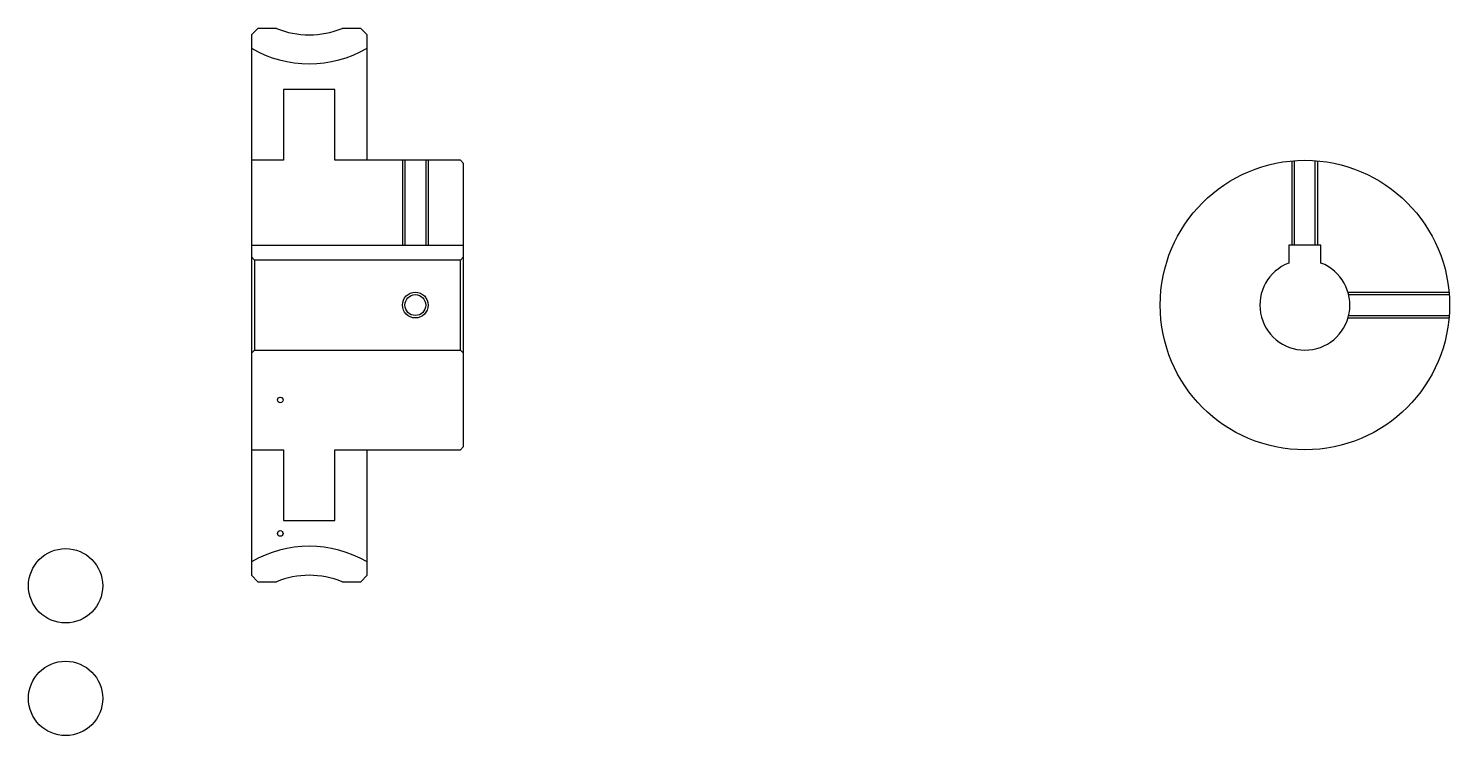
# Model space of a CAD drawing. Header units: metres. Extents: x 75 to 296, y 56 to 166.
import ezdxf

# ---------------------------------------------------------------- set-up
doc = ezdxf.new("R2010")
doc.units = ezdxf.units.M

msp = doc.modelspace()

# ---------------------------------------------------------------- linework, layer by layer
at = {"color": 4}
for p, q in [((109.777779, 132.480545), (142.777771, 132.480545)), ((142.777771, 130.680542), (142.277771, 130.180542)), ((109.777779, 115.68055), (110.277779, 116.18055)), ((142.777771, 115.68055), (142.277771, 116.18055))]:
    msp.add_line(p, q, dxfattribs=at)
for points in [[(113.678757, 166.180542), (110.777779, 166.180542), (109.777779, 165.180542), (109.777779, 115.68055)], [(127.777779, 145.680542), (127.777779, 165.180542), (126.777779, 166.180542), (123.876801, 166.180542)], [(127.777779, 145.680542), (122.777779, 145.680542), (122.777779, 156.680542), (114.777779, 156.680542), (114.777779, 145.680542), (109.777779, 145.680542)], [(127.777779, 100.68055), (142.277771, 100.68055), (142.777771, 101.18055), (142.777771, 145.180542), (142.277771, 145.680542), (127.777779, 145.680542)], [(133.277771, 145.680542), (133.277771, 132.480545)], [(133.657776, 145.680542), (133.657776, 132.480545)], [(136.897781, 145.680542), (136.897781, 132.480545)], [(137.277771, 145.680542), (137.277771, 132.480545)], [(271.611115, 132.480545), (271.611115, 145.591492)], [(271.991119, 132.480545), (271.991119, 145.622162)], [(275.23111, 132.480545), (275.23111, 145.622162)], [(275.611115, 132.480545), (275.611115, 145.591492)], [(109.777779, 130.680542), (110.277779, 130.180542), (110.277779, 116.18055), (142.277771, 116.18055), (142.277771, 130.180542), (110.277779, 130.180542)], [(276.111115, 129.718903), (276.111115, 132.480545), (271.111115, 132.480545), (271.111115, 129.718903)], [(280.319305, 125.18055), (296.022034, 125.18055)], [(280.421082, 124.800552), (296.052704, 124.800552)], [(280.421082, 121.560547), (296.052704, 121.560547)], [(280.319305, 121.18055), (296.022034, 121.18055)], [(109.777779, 115.68055), (109.777779, 81.18055), (110.777779, 80.18055), (113.678757, 80.18055)], [(109.777779, 100.68055), (114.777779, 100.68055), (114.777779, 89.68055), (122.777779, 89.68055), (122.777779, 100.68055), (127.777779, 100.68055)], [(123.876801, 80.18055), (126.777779, 80.18055), (127.777779, 81.18055), (127.777779, 100.68055)]]:
    msp.add_lwpolyline(points, dxfattribs=at)
for centre, radius in [((273.611115, 123.18055), 22.5), ((135.277771, 123.18055), 1.62)]:
    msp.add_circle(centre, radius, dxfattribs=at)
at = {"color": 7}
msp.add_circle((135.277771, 123.18055), 2, dxfattribs=at)
at = {"color": 5}
for centre, radius in [((114.277779, 108.43055), 0.433333), ((114.277779, 87.68055), 0.433333), ((80.888885, 79.541656), 5.777778), ((80.888885, 62.04166), 5.777778)]:
    msp.add_circle(centre, radius, dxfattribs=at)
at = {"color": 4}
for centre, radius, start, end in [((118.777779, 178.680542), 13.5, 247.80839416, 292.19160389), ((118.777779, 178.680542), 18, 240.00000297, 299.99999703), ((273.611115, 123.18055), 7, 110.92483306, 69.07516694), ((118.777779, 67.68055), 18, 60.00000297, 119.99999703), ((118.777779, 67.68055), 13.5, 67.80839611, 112.19160584)]:
    msp.add_arc(centre, radius, start, end, dxfattribs=at)

doc.saveas('drawing.dxf')
